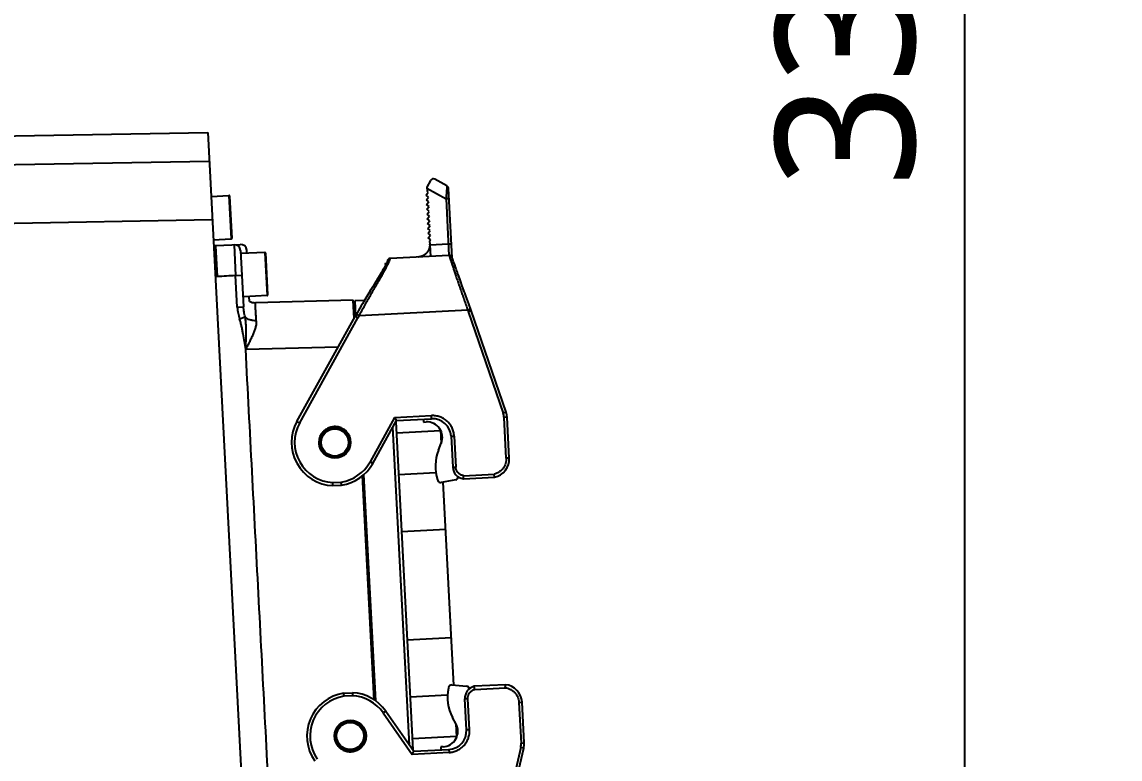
# Model space of a CAD drawing. Header units: millimetres. Extents: x 5828 to 6704, y 123 to 421.
# Drawn here: x 6437.66 to 6449.49, y 236.56 to 244.49 of the extents above; entities that cross this region are included whole.
import ezdxf

# ---------------------------------------------------------------- set-up
doc = ezdxf.new("R2010")
doc.units = ezdxf.units.MM
doc.layers.add('外形图', color=7, linetype='Continuous')
doc.layers.add('尺寸标注', color=7, linetype='Continuous')
doc.styles.add('微软雅黑', font='msyh.ttc', dxfattribs={"height": 1.5})
doc.dimstyles.new('尺寸标注_1_15比例', dxfattribs={"dimtxt": 1.5, "dimasz": 1.25, "dimexe": 0.5, "dimexo": 0.4, "dimgap": 0.5, "dimtad": 1, "dimdec": 1, "dimlfac": 15, "dimdsep": 46, "dimtxsty": '微软雅黑', "dimcen": 0.09, "dimadec": 0, "dimazin": 0, "dimtp": 0.01, "dimtm": 0.01, "dimtfac": 1, "dimtdec": 1, "dimtofl": 0, "dimtmove": 0, "dimatfit": 3, "dimfxl": 1, "dimtolj": 1, "dimarcsym": 0})

# ---------------------------------------------------------------- blocks, each defined once
blk = doc.blocks.new('*D781')
at = {"layer": 'Defpoints', "color": 0}
for p in [(6439.365, 255.395), (6438.25, 233.395), (6447.814, 233.395)]:
    blk.add_point(p, dxfattribs=at)
at = {"layer": '尺寸标注', "color": 0, "lineweight": -2}
for p, q in [((6439.765, 255.395), (6448.314, 255.395)), ((6447.814, 254.145), (6447.814, 234.645)), ((6438.65, 233.395), (6448.314, 233.395))]:
    blk.add_line(p, q, dxfattribs=at)
at = {"layer": '尺寸标注', "color": 0}
for points in [[(6448.022, 254.145), (6447.605, 254.145), (6447.814, 255.395)], [(6447.605, 234.645), (6448.022, 234.645), (6447.814, 233.395)]]:
    blk.add_solid(points, dxfattribs=at)
at = {"layer": '尺寸标注', "color": 0, "insert": (6446.539, 244.395), "char_height": 1.5, "attachment_point": 5, "rotation": 90, "style": '微软雅黑'}
blk.add_mtext('\\A1;330', dxfattribs=at)
blk = doc.blocks.new('*D782')
at = {"layer": 'Defpoints', "color": 0}
for p in [(6420.543, 277.976), (6438.783, 233.395), (6456.604, 233.395)]:
    blk.add_point(p, dxfattribs=at)
at = {"layer": '尺寸标注', "color": 0, "lineweight": -2}
for p, q in [((6420.943, 277.976), (6457.104, 277.976)), ((6456.604, 276.726), (6456.604, 234.645)), ((6439.183, 233.395), (6457.104, 233.395))]:
    blk.add_line(p, q, dxfattribs=at)
at = {"layer": '尺寸标注', "color": 0}
for points in [[(6456.813, 276.726), (6456.396, 276.726), (6456.604, 277.976)], [(6456.396, 234.645), (6456.813, 234.645), (6456.604, 233.395)]]:
    blk.add_solid(points, dxfattribs=at)
at = {"layer": '尺寸标注', "color": 0, "insert": (6455.329, 255.685), "char_height": 1.5, "attachment_point": 5, "rotation": 90, "style": '微软雅黑'}
blk.add_mtext('\\A1;\\A1;668.8', dxfattribs=at)
blk = doc.blocks.new('*D784')
at = {"layer": 'Defpoints', "color": 0}
for p in [(6443.073, 236.729), (6431.85, 232.958), (6443.073, 229.363)]:
    blk.add_point(p, dxfattribs=at)
at = {"layer": '尺寸标注', "color": 0, "lineweight": -2}
for p, q in [((6443.073, 236.329), (6443.073, 228.863)), ((6431.85, 232.558), (6431.85, 228.863)), ((6433.1, 229.363), (6441.823, 229.363))]:
    blk.add_line(p, q, dxfattribs=at)
at = {"layer": '尺寸标注', "color": 0}
for points in [[(6433.1, 229.571), (6433.1, 229.154), (6431.85, 229.363)], [(6441.823, 229.154), (6441.823, 229.571), (6443.073, 229.363)]]:
    blk.add_solid(points, dxfattribs=at)
at = {"layer": '尺寸标注', "color": 0, "insert": (6437.461, 230.642), "char_height": 1.5, "attachment_point": 5, "style": '微软雅黑'}
blk.add_mtext('\\A1;\\A1;168.4', dxfattribs=at)

msp = doc.modelspace()

# ---------------------------------------------------------------- linework, layer by layer
at = {"layer": '外形图', "color": 7, "linetype": 'Continuous'}
for p, q in [((6437.3701, 243.2654), (6439.6638, 243.3054)), ((6439.6638, 243.3054), (6440.1832, 233.3949)), ((6439.6802, 242.9923), (6435.8849, 242.9238)), ((6442.0645, 242.7885), (6442.024, 242.7154)), ((6442.024, 242.7154), (6442.0263, 242.6715)), ((6442.2413, 242.7286), (6442.1098, 242.8015)), ((6439.6999, 242.6156), (6439.893, 242.6257)), ((6439.893, 242.6257), (6439.9174, 242.1597)), ((6439.9, 242.6194), (6439.9237, 242.1667)), ((6442.0162, 242.6308), (6442.0403, 242.6599)), ((6442.043, 242.6087), (6442.0162, 242.6308)), ((6442.0189, 242.5795), (6442.043, 242.6087)), ((6442.0246, 242.7053), (6442.2308, 242.591)), ((6442.0403, 242.6599), (6442.0263, 242.6715)), ((6442.2308, 242.591), (6442.2628, 241.9801)), ((6442.2975, 241.9556), (6442.2584, 242.7012)), ((6442.0457, 242.5574), (6442.0189, 242.5795)), ((6442.0216, 242.5283), (6442.0457, 242.5574)), ((6442.0483, 242.5061), (6442.0216, 242.5283)), ((6442.0243, 242.477), (6442.0483, 242.5061)), ((6442.051, 242.4549), (6442.0243, 242.477)), ((6439.7131, 242.3635), (6435.3598, 242.2851)), ((6442.0269, 242.4257), (6442.051, 242.4549)), ((6442.0537, 242.4036), (6442.0269, 242.4257)), ((6442.0296, 242.3745), (6442.0537, 242.4036)), ((6442.0564, 242.3524), (6442.0296, 242.3745)), ((6442.0323, 242.3232), (6442.0564, 242.3524)), ((6442.0591, 242.3011), (6442.0323, 242.3232)), ((6442.035, 242.2719), (6442.0591, 242.3011)), ((6442.0618, 242.2498), (6442.035, 242.2719)), ((6442.0377, 242.2207), (6442.0618, 242.2498)), ((6439.7244, 242.1495), (6439.9174, 242.1597)), ((6442.0645, 242.1986), (6442.0377, 242.2207)), ((6442.0404, 242.1694), (6442.0645, 242.1986)), ((6442.0671, 242.1473), (6442.0404, 242.1694)), ((6442.0546, 242.1321), (6442.0671, 242.1473)), ((6442.0546, 242.1321), (6442.0561, 242.1028)), ((6439.7478, 242.0846), (6439.7278, 242.0835)), ((6439.7478, 242.0853), (6440.0141, 242.0992)), ((6439.7478, 242.0846), (6439.7652, 241.752)), ((6439.9475, 242.0957), (6439.9649, 241.7628)), ((6440.0175, 242.0326), (6440.0494, 241.4249)), ((6440.2789, 242.013), (6440.0193, 241.9994)), ((6440.0859, 242.0028), (6440.0841, 242.0361)), ((6440.2789, 242.013), (6440.3034, 241.5469)), ((6440.2859, 242.0066), (6440.3097, 241.5539)), ((6442.0179, 242.0026), (6442.016, 242.0008)), ((6442.0197, 242.0046), (6442.0178, 242.0025)), ((6442.0331, 242.0215), (6442.0311, 242.0186)), ((6442.0553, 242.0853), (6442.055, 242.0827)), ((6442.0563, 242.0933), (6442.0557, 242.0833)), ((6442.0565, 242.0957), (6442.2563, 242.1039)), ((6442.0566, 242.0935), (6442.0631, 241.9696)), ((6441.5765, 241.8924), (6441.5913, 241.8958)), ((6441.5765, 241.8924), (6441.5777, 241.8697)), ((6441.5771, 241.8804), (6441.5842, 241.8816)), ((6441.5849, 241.883), (6441.5829, 241.8793)), ((6441.5866, 241.8864), (6441.5849, 241.883)), ((6441.5982, 241.9136), (6441.5979, 241.9126)), ((6441.6302, 241.9469), (6441.6283, 241.9468)), ((6441.6302, 241.9469), (6441.6283, 241.9468)), ((6442.2629, 241.9801), (6441.6303, 241.9469)), ((6441.9302, 241.9626), (6441.93, 241.9626)), ((6441.9307, 241.9627), (6441.9301, 241.9626)), ((6441.9313, 241.9627), (6441.9305, 241.9627)), ((6441.932, 241.9628), (6441.931, 241.9627)), ((6441.9326, 241.9628), (6441.9319, 241.9628)), ((6441.9333, 241.9629), (6441.9325, 241.9628)), ((6441.9342, 241.9629), (6441.9333, 241.9629)), ((6441.9351, 241.963), (6441.9341, 241.9629)), ((6441.9361, 241.9631), (6441.935, 241.963)), ((6441.9372, 241.9633), (6441.936, 241.9631)), ((6441.9383, 241.9634), (6441.9371, 241.9632)), ((6441.9395, 241.9635), (6441.9382, 241.9634)), ((6441.9407, 241.9637), (6441.9393, 241.9635)), ((6441.9419, 241.9639), (6441.9405, 241.9637)), ((6441.9431, 241.964), (6441.9417, 241.9638)), ((6441.9443, 241.9642), (6441.9429, 241.964)), ((6441.9455, 241.9645), (6441.9442, 241.9642)), ((6441.9468, 241.9647), (6441.9454, 241.9644)), ((6441.948, 241.9649), (6441.9467, 241.9647)), ((6441.9493, 241.9652), (6441.948, 241.9649)), ((6441.9506, 241.9655), (6441.9493, 241.9652)), ((6441.9519, 241.9657), (6441.9506, 241.9654)), ((6441.9533, 241.9661), (6441.9519, 241.9657)), ((6441.9546, 241.9664), (6441.9532, 241.966)), ((6441.956, 241.9667), (6441.9546, 241.9664)), ((6441.9574, 241.9671), (6441.9559, 241.9667)), ((6441.9588, 241.9675), (6441.9573, 241.9671)), ((6441.9602, 241.9679), (6441.9586, 241.9674)), ((6441.9616, 241.9683), (6441.96, 241.9678)), ((6441.9631, 241.9688), (6441.9614, 241.9682)), ((6441.9645, 241.9693), (6441.9628, 241.9687)), ((6441.966, 241.9698), (6441.9642, 241.9691)), ((6441.9675, 241.9703), (6441.9656, 241.9696)), ((6441.9757, 241.9735), (6441.9738, 241.9727)), ((6441.9771, 241.9741), (6441.9754, 241.9734)), ((6441.9787, 241.9748), (6441.977, 241.9741)), ((6441.9803, 241.9756), (6441.9786, 241.9748)), ((6441.982, 241.9765), (6441.9801, 241.9755)), ((6441.9906, 241.9811), (6441.9889, 241.9801)), ((6441.9924, 241.9822), (6441.9906, 241.9811)), ((6441.9942, 241.9833), (6441.9922, 241.9821)), ((6442.0032, 241.9896), (6442.0013, 241.9882)), ((6442.005, 241.991), (6442.0032, 241.9896)), ((6442.0068, 241.9925), (6442.0048, 241.9909)), ((6442.263, 241.9801), (6442.2631, 241.9801)), ((6442.298, 241.9543), (6442.2977, 241.955)), ((6442.2985, 241.9527), (6442.298, 241.9543)), ((6442.2994, 241.9501), (6442.2985, 241.9527)), ((6442.3081, 241.925), (6442.3035, 241.938)), ((6442.3132, 241.9104), (6442.3081, 241.925)), ((6442.3246, 241.8784), (6442.3132, 241.9104)), ((6439.9649, 241.7628), (6440.0315, 241.7663)), ((6439.9828, 241.4214), (6439.9649, 241.7626)), ((6441.5234, 241.7774), (6441.484, 241.7123)), ((6441.5344, 241.7957), (6441.5234, 241.7774)), ((6441.5444, 241.8123), (6441.5344, 241.7957)), ((6441.5533, 241.8274), (6441.5444, 241.8123)), ((6441.5593, 241.8375), (6441.5512, 241.8238)), ((6441.5646, 241.8466), (6441.5593, 241.8375)), ((6441.5693, 241.8549), (6441.5646, 241.8466)), ((6441.5736, 241.8624), (6441.5693, 241.8549)), ((6441.5762, 241.867), (6441.5736, 241.8624)), ((6441.5786, 241.8714), (6441.5762, 241.867)), ((6441.5808, 241.8755), (6441.5786, 241.8714)), ((6441.5829, 241.8793), (6441.5808, 241.8755)), ((6442.3281, 241.8685), (6442.3246, 241.8784)), ((6442.3299, 241.8633), (6442.3281, 241.8685)), ((6442.336, 241.8462), (6442.3299, 241.8633)), ((6439.7652, 241.7519), (6439.7453, 241.7508)), ((6441.4603, 241.673), (6441.4424, 241.6436)), ((6441.4803, 241.7061), (6441.456, 241.6659)), ((6441.484, 241.7123), (6441.4803, 241.7061)), ((6441.5113, 241.7574), (6441.5082, 241.7522)), ((6442.39, 241.6947), (6442.3785, 241.7268)), ((6442.4027, 241.6592), (6442.39, 241.6947)), ((6442.4271, 241.5918), (6442.4027, 241.6592)), ((6440.3034, 241.5469), (6440.054, 241.5339)), ((6440.113, 241.4856), (6440.1103, 241.5368)), ((6441.3773, 241.5364), (6441.3455, 241.4831)), ((6441.3893, 241.5564), (6441.3712, 241.5262)), ((6441.4174, 241.6026), (6441.3893, 241.5564)), ((6442.4325, 241.577), (6442.4271, 241.5918)), ((6442.4437, 241.5459), (6442.4325, 241.577)), ((6442.4751, 241.4589), (6442.4437, 241.5459)), ((6439.9828, 241.4214), (6440.0494, 241.4249)), ((6441.2305, 241.4987), (6440.177, 241.4711)), ((6441.2408, 241.3024), (6441.2305, 241.4987)), ((6441.235, 241.4122), (6441.2517, 241.413)), ((6441.3526, 241.4951), (6441.2477, 241.4896)), ((6441.2477, 241.4896), (6441.256, 241.3297)), ((6441.3032, 241.4112), (6441.2881, 241.3852)), ((6441.3178, 241.4362), (6441.3032, 241.4112)), ((6441.3319, 241.4601), (6441.3178, 241.4362)), ((6441.3455, 241.4831), (6441.3319, 241.4601)), ((6442.5005, 241.3883), (6442.4751, 241.4589)), ((6440.0079, 241.2974), (6440.0674, 241.3177)), ((6440.6256, 240.1926), (6441.2521, 241.3229)), ((6440.6548, 240.1764), (6441.2813, 241.3067)), ((6441.2723, 241.358), (6441.2521, 241.3229)), ((6441.2813, 241.3067), (6441.2521, 241.3229)), ((6441.2938, 241.3285), (6441.2649, 241.3451)), ((6441.2881, 241.3852), (6441.2723, 241.358)), ((6441.2813, 241.3067), (6441.2938, 241.3285)), ((6442.4645, 241.3898), (6441.2938, 241.3285)), ((6442.4959, 241.4011), (6442.4645, 241.3898)), ((6442.4645, 241.3898), (6442.4691, 241.3771)), ((6442.4691, 241.3771), (6442.5005, 241.3883)), ((6442.4691, 241.3771), (6442.8467, 240.2806)), ((6442.4952, 241.4032), (6442.4959, 241.4011)), ((6442.8782, 240.2914), (6442.5005, 241.3883)), ((6440.0733, 240.9686), (6441.0701, 240.9945)), ((6441.6774, 240.2337), (6441.4127, 239.7562)), ((6441.6774, 240.2337), (6442.0734, 240.2545)), ((6441.6976, 240.2014), (6441.6774, 240.2337)), ((6442.0752, 240.2212), (6442.0734, 240.2545)), ((6442.8782, 240.2914), (6442.8467, 240.2806)), ((6442.8888, 240.2368), (6442.8555, 240.235)), ((6442.8785, 239.796), (6442.8555, 240.235)), ((6442.9118, 239.7977), (6442.8888, 240.2368)), ((6440.6256, 240.1926), (6440.6547, 240.1764)), ((6441.4419, 239.7401), (6441.6976, 240.2014)), ((6441.8384, 236.7052), (6441.6588, 240.1314)), ((6441.6898, 240.1872), (6441.875, 236.6529)), ((6441.6976, 240.2014), (6442.0752, 240.2212)), ((6441.9884, 240.2166), (6441.9901, 240.1847)), ((6441.9901, 240.1847), (6442.0167, 240.1862)), ((6441.696, 240.0678), (6442.172, 240.0927)), ((6442.1716, 240.1001), (6442.1792, 239.9549)), ((6442.2854, 240.0319), (6442.3187, 240.0337)), ((6442.2854, 240.0319), (6442.3028, 239.699)), ((6442.3187, 240.0337), (6442.3361, 239.7008)), ((6442.1503, 239.8829), (6442.1803, 239.9575)), ((6441.4419, 239.7401), (6441.4127, 239.7562)), ((6442.9118, 239.7977), (6442.8785, 239.796)), ((6442.1219, 239.6395), (6441.7196, 239.6184)), ((6442.3028, 239.699), (6442.3361, 239.7008)), ((6441.0107, 239.5336), (6441.1019, 239.5384)), ((6441.0108, 239.5002), (6441.0107, 239.5336)), ((6441.1031, 239.5266), (6441.1019, 239.5384)), ((6441.1053, 239.5052), (6441.1019, 239.5384)), ((6441.1038, 239.5195), (6441.1035, 239.523)), ((6441.4561, 237.1936), (6441.3297, 239.6057)), ((6441.4734, 237.1815), (6441.3457, 239.6195)), ((6442.1395, 239.5638), (6442.1419, 239.5567)), ((6442.335, 239.5635), (6442.1797, 239.5343)), ((6442.3157, 237.3517), (6442.2011, 239.5383)), ((6442.4176, 239.574), (6442.7533, 239.5915)), ((6442.4193, 239.6074), (6442.7489, 239.6247)), ((6441.0108, 239.5002), (6441.1053, 239.5052)), ((6441.1053, 239.5052), (6441.1053, 239.5054)), ((6442.2279, 239.0275), (6441.7518, 239.0026)), ((6442.2889, 237.8625), (6441.8129, 237.8375)), ((6441.1279, 237.2651), (6441.2225, 237.2701)), ((6441.2225, 237.2701), (6441.2225, 237.2367)), ((6442.2587, 237.3272), (6442.2571, 237.3199)), ((6442.294, 237.3535), (6442.4515, 237.3406)), ((6442.8705, 237.3565), (6442.5348, 237.3389)), ((6442.5399, 237.3058), (6442.8695, 237.323)), ((6441.1279, 237.2651), (6441.1314, 237.2319)), ((6441.2225, 237.2367), (6441.1314, 237.2319)), ((6442.2475, 237.2428), (6441.8452, 237.2217)), ((6442.4669, 237.2042), (6442.4336, 237.2025)), ((6442.4511, 236.8696), (6442.4336, 237.2025)), ((6442.4844, 236.8713), (6442.4669, 237.2042)), ((6443.0163, 237.1662), (6443.0496, 237.168)), ((6443.0163, 237.1662), (6443.0394, 236.7272)), ((6443.0726, 236.729), (6443.0496, 237.168)), ((6441.5817, 237.0717), (6441.5544, 237.0525)), ((6441.5544, 237.0525), (6441.8676, 236.6054)), ((6441.5817, 237.0717), (6441.8843, 236.6396)), ((6442.3388, 236.9326), (6442.3011, 237.0037)), ((6442.3375, 236.9351), (6442.3451, 236.7898)), ((6442.3447, 236.7973), (6441.8687, 236.7723)), ((6442.4844, 236.8713), (6442.4511, 236.8696)), ((6442.2001, 236.6881), (6442.1734, 236.6867)), ((6442.1734, 236.6867), (6442.175, 236.6549)), ((6443.0353, 236.681), (6442.7744, 235.551)), ((6443.0678, 236.6735), (6443.0353, 236.681)), ((6443.0394, 236.7272), (6443.0726, 236.729)), ((6441.8676, 236.6054), (6441.8843, 236.6396)), ((6442.2636, 236.6261), (6441.8676, 236.6054)), ((6441.8843, 236.6396), (6442.2618, 236.6594)), ((6442.2618, 236.6594), (6442.2636, 236.6261)), ((6442.8068, 235.5431), (6443.0678, 236.6735))]:
    msp.add_line(p, q, dxfattribs=at)
for points in [[(6442.0145, 241.9993), (6442.0129, 241.9978), (6442.0113, 241.9963), (6442.0097, 241.9949), (6442.008, 241.9935), (6442.0064, 241.9922)], [(6442.0162, 242.0009), (6442.0142, 241.999), (6442.0123, 241.9972), (6442.0105, 241.9956), (6442.0086, 241.994), (6442.0068, 241.9925)], [(6442.0294, 242.0162), (6442.0277, 242.014), (6442.0261, 242.0119), (6442.0244, 242.0099), (6442.0227, 242.0079), (6442.0211, 242.0061), (6442.0194, 242.0043)], [(6442.0311, 242.0186), (6442.0292, 242.0159), (6442.0273, 242.0134), (6442.0254, 242.011), (6442.0235, 242.0088), (6442.0216, 242.0066), (6442.0197, 242.0046)], [(6442.0551, 242.0836), (6442.0548, 242.081), (6442.0544, 242.0784), (6442.054, 242.0758), (6442.0536, 242.0731), (6442.053, 242.0704), (6442.0525, 242.0677), (6442.0518, 242.0649), (6442.0511, 242.0621), (6442.0503, 242.0592), (6442.0495, 242.0563), (6442.0485, 242.0533), (6442.0474, 242.0502), (6442.0463, 242.0471), (6442.0451, 242.044), (6442.0437, 242.0409), (6442.0423, 242.0378), (6442.0408, 242.0348), (6442.0393, 242.0319), (6442.0377, 242.029), (6442.0361, 242.0262), (6442.0344, 242.0236), (6442.0328, 242.021)], [(6442.055, 242.0827), (6442.0547, 242.0801), (6442.0543, 242.0774), (6442.0538, 242.0747), (6442.0533, 242.072), (6442.0528, 242.0693), (6442.0522, 242.0665), (6442.0515, 242.0636), (6442.0508, 242.0608), (6442.0499, 242.0578), (6442.049, 242.0549), (6442.048, 242.0519), (6442.047, 242.0489), (6442.0458, 242.0458), (6442.0445, 242.0427), (6442.0432, 242.0397), (6442.0417, 242.0366), (6442.0402, 242.0335), (6442.0385, 242.0304), (6442.0368, 242.0274), (6442.035, 242.0244), (6442.0331, 242.0215)], [(6442.0559, 242.0925), (6442.0558, 242.0901), (6442.0556, 242.0877), (6442.0553, 242.0853)], [(6442.0562, 242.097), (6442.0561, 242.0948), (6442.0559, 242.0925)], [(6441.598, 241.9129), (6441.5979, 241.9126), (6441.5978, 241.9122), (6441.5976, 241.9117), (6441.5975, 241.9112), (6441.5973, 241.9107), (6441.5972, 241.9102), (6441.597, 241.9096), (6441.5968, 241.909), (6441.5965, 241.9083), (6441.5963, 241.9076), (6441.596, 241.9068), (6441.5957, 241.906), (6441.5953, 241.9051), (6441.595, 241.9042), (6441.5946, 241.9032), (6441.5942, 241.9022), (6441.5937, 241.9012), (6441.5933, 241.9001), (6441.5927, 241.899), (6441.5922, 241.8978), (6441.5916, 241.8965), (6441.591, 241.8952), (6441.5904, 241.8939), (6441.5897, 241.8925), (6441.589, 241.8911), (6441.5882, 241.8895), (6441.5875, 241.888), (6441.5866, 241.8864)], [(6441.5979, 241.9126), (6441.5978, 241.9122), (6441.5976, 241.9117), (6441.5975, 241.9112), (6441.5973, 241.9107), (6441.5972, 241.9102), (6441.597, 241.9096), (6441.5968, 241.909), (6441.5965, 241.9083), (6441.5963, 241.9076), (6441.596, 241.9068), (6441.5957, 241.906), (6441.5953, 241.9051), (6441.595, 241.9042), (6441.5946, 241.9032), (6441.5942, 241.9022), (6441.5937, 241.9012), (6441.5933, 241.9001), (6441.5927, 241.899), (6441.5922, 241.8978), (6441.5916, 241.8965), (6441.5913, 241.8958)], [(6441.5984, 241.9149), (6441.5984, 241.9147), (6441.5983, 241.9145), (6441.5983, 241.9142), (6441.5982, 241.9139), (6441.5982, 241.9136), (6441.5981, 241.9133)], [(6441.5986, 241.9159), (6441.5986, 241.9158), (6441.5986, 241.9156), (6441.5985, 241.9155), (6441.5985, 241.9154), (6441.5985, 241.9152), (6441.5985, 241.9151), (6441.5984, 241.9149), (6441.5984, 241.9147), (6441.5983, 241.9145), (6441.5983, 241.9142), (6441.5982, 241.9139), (6441.5982, 241.9136)], [(6441.5988, 241.9176), (6441.5988, 241.9173), (6441.5987, 241.917), (6441.5986, 241.9162)], [(6441.5986, 241.9162), (6441.5986, 241.916), (6441.5986, 241.9159)], [(6441.6157, 241.9427), (6441.6131, 241.9411), (6441.6108, 241.9394), (6441.6087, 241.9375), (6441.6069, 241.9356), (6441.6054, 241.9337), (6441.604, 241.9318), (6441.6028, 241.9299), (6441.6019, 241.928), (6441.6011, 241.9262), (6441.6005, 241.9246), (6441.6, 241.9232), (6441.5997, 241.922), (6441.5994, 241.921), (6441.5992, 241.9201), (6441.5991, 241.9193), (6441.599, 241.9186), (6441.5989, 241.9181), (6441.5988, 241.9176)], [(6441.604, 241.9318), (6441.6028, 241.9299), (6441.6019, 241.928), (6441.6011, 241.9262), (6441.6005, 241.9246), (6441.6, 241.9232), (6441.5997, 241.922), (6441.5994, 241.921), (6441.5992, 241.9201), (6441.5991, 241.9193), (6441.599, 241.9186)], [(6441.6108, 241.9394), (6441.6087, 241.9375), (6441.6069, 241.9356), (6441.6054, 241.9337)], [(6441.6283, 241.9468), (6441.625, 241.9462), (6441.6217, 241.9454), (6441.6186, 241.9442), (6441.6157, 241.9427)], [(6441.6283, 241.9468), (6441.625, 241.9462), (6441.6217, 241.9454)], [(6441.9728, 241.9723), (6441.9713, 241.9717), (6441.9699, 241.9711), (6441.9684, 241.9706), (6441.967, 241.9701)], [(6441.9742, 241.9729), (6441.9722, 241.9721), (6441.9706, 241.9714), (6441.9691, 241.9708), (6441.9675, 241.9703)], [(6441.9876, 241.9794), (6441.9861, 241.9785), (6441.9845, 241.9777), (6441.983, 241.977), (6441.9816, 241.9762)], [(6441.9891, 241.9802), (6441.9871, 241.9791), (6441.9854, 241.9782), (6441.9837, 241.9773), (6441.982, 241.9765)], [(6442, 241.9873), (6441.9984, 241.9861), (6441.9968, 241.9851), (6441.9953, 241.984), (6441.9937, 241.983)], [(6442.0016, 241.9884), (6441.9995, 241.9869), (6441.9977, 241.9857), (6441.9959, 241.9845), (6441.9942, 241.9833)], [(6442.2684, 241.9799), (6442.265, 241.9801), (6442.2631, 241.9801)], [(6442.2977, 241.955), (6442.2974, 241.9557), (6442.2972, 241.9564), (6442.2969, 241.9571), (6442.2966, 241.9579), (6442.2963, 241.9586), (6442.2959, 241.9595), (6442.2955, 241.9603), (6442.295, 241.9613), (6442.2945, 241.9624), (6442.2937, 241.9636), (6442.2929, 241.965), (6442.2918, 241.9665), (6442.2906, 241.968), (6442.2892, 241.9696), (6442.2876, 241.9712), (6442.2858, 241.9728), (6442.2836, 241.9744), (6442.2811, 241.9759), (6442.2783, 241.9773), (6442.2752, 241.9785), (6442.2719, 241.9794), (6442.2684, 241.9799)], [(6442.3035, 241.938), (6442.3001, 241.948), (6442.2994, 241.9501)], [(6442.3531, 241.7982), (6442.3478, 241.8131), (6442.3452, 241.8202), (6442.3428, 241.8271), (6442.3405, 241.8337), (6442.336, 241.8462)], [(6442.3785, 241.7268), (6442.3618, 241.7737), (6442.3588, 241.7821), (6442.3559, 241.7903), (6442.3531, 241.7982)], [(6441.4424, 241.6436), (6441.4278, 241.6196), (6441.412, 241.5937)]]:
    msp.add_lwpolyline(points, dxfattribs=at)
for centre, radius in [((6441.0337, 239.9663), 0.17), ((6441.0337, 239.9663), 0.16), ((6441.0337, 239.9663), 0.1467), ((6441.1995, 236.804), 0.17), ((6441.1995, 236.804), 0.16), ((6441.1995, 236.804), 0.1467)]:
    msp.add_circle(centre, radius, dxfattribs=at)
for centre, radius, start, end in [((6442.0937, 242.7723), 0.0333, 61.00104, 150.99844), ((6442.2251, 242.6994), 0.0333, 3, 61), ((6439.8934, 242.619), 0.00667, 3, 93), ((6439.9171, 242.1663), 0.00667, 273, 3), ((6439.951, 242.0291), 0.0667, 3, 93), ((6440.0175, 242.0326), 0.0667, 3, 93), ((6440.2793, 242.0063), 0.00667, 3, 93), ((6441.923, 242.0958), 0.1333, 358.95137, 3.00052), ((6441.632, 241.9136), 0.0333, 92.99192, 148.08959), ((6440.0779, 241.557), 0.0352, 197.70152, 199.02016), ((6440.303, 241.5536), 0.00667, 273, 3), ((6440.1735, 241.6044), 0.1333, 243.34632, 271.5), ((6442.6891, 240.2263), 0.1667, 3, 19), ((6442.6891, 240.2263), 0.2, 3, 19), ((6441.0337, 239.9663), 0.4667, 151, 267.17782), ((6441.0338, 239.9663), 0.4333, 151.00111, 266.95578), ((6441.0337, 239.9663), 0.1698, 93.00237, 182.99999), ((6442.0257, 240.0197), 0.1667, 338.07622, 93.07622), ((6442.0856, 240.0214), 0.2, 3, 93), ((6442.5832, 239.7086), 0.4667, 158.07622, 198.07622), ((6441.0337, 239.9664), 0.4334, 279.0436, 330.99723), ((6442.7121, 239.7872), 0.2, 281.8987, 3), ((6441.0337, 239.9663), 0.4667, 278.82223, 331), ((6442.436, 239.706), 0.1333, 183, 262.09593), ((6442.1736, 239.567), 0.0333, 198.07622, 280.67622), ((6442.3288, 239.5963), 0.0333, 280.67622, 357.74987), ((6441.1995, 236.804), 0.4667, 35, 87.17777), ((6442.7135, 237.2222), 0.4667, 167.92378, 207.92378), ((6442.2913, 237.3203), 0.0333, 85.32378, 167.92378), ((6442.5668, 237.2094), 0.1333, 103.90407, 183), ((6442.4488, 237.3074), 0.0333, 8.25008, 85.32378), ((6442.8499, 237.1575), 0.2, 3, 84.10135), ((6441.1995, 236.804), 0.4667, 98.82239, 215), ((6441.1995, 236.804), 0.4333, 99.04331, 214.99849), ((6441.1995, 236.804), 0.4334, 35.00131, 86.95518), ((6442.1916, 236.8546), 0.1667, 272.92378, 27.92378), ((6441.1995, 236.804), 0.1698, 183, 303.16275), ((6442.2514, 236.8591), 0.2, 273, 3), ((6442.8729, 236.7185), 0.1667, 347, 3), ((6442.8729, 236.7185), 0.2, 347, 3)]:
    msp.add_arc(centre, radius, start, end, dxfattribs=at)
for points, knots in [([(6442.2413, 242.7286), (6442.2413, 242.7286), (6442.2412, 242.7285), (6442.2412, 242.7284), (6442.2412, 242.7282), (6442.2411, 242.7277), (6442.241, 242.7269), (6442.2409, 242.7257), (6442.2407, 242.7241), (6442.2405, 242.7222), (6442.2403, 242.72), (6442.2401, 242.7174), (6442.2398, 242.7145), (6442.2395, 242.7101), (6442.239, 242.7038), (6442.2383, 242.6956), (6442.2376, 242.6864), (6442.2369, 242.6763), (6442.2361, 242.6655), (6442.2353, 242.6541), (6442.2341, 242.6379), (6442.2326, 242.6168), (6442.2314, 242.5997), (6442.2308, 242.591)], [0, 0, 0, 0, 0.0003103, 0.0012306, 0.0028008, 0.0050239, 0.0114189, 0.0203861, 0.0318828, 0.0458587, 0.0622559, 0.0810052, 0.1020272, 0.1252338, 0.177834, 0.238062, 0.3051595, 0.3783593, 0.4568965, 0.5400239, 0.6270183, 0.8098368, 1, 1, 1, 1]), ([(6442.2308, 242.591), (6442.233, 242.5911), (6442.2372, 242.5913), (6442.2434, 242.5915), (6442.2491, 242.5916), (6442.2541, 242.5915), (6442.2582, 242.5914), (6442.261, 242.5912), (6442.2627, 242.591), (6442.2635, 242.5908), (6442.264, 242.5907), (6442.2642, 242.5905), (6442.2642, 242.5904)], [0, 0, 0, 0, 0.1935034, 0.3796035, 0.551197, 0.7017413, 0.8255332, 0.9179652, 0.9513731, 0.9759232, 0.9917057, 1, 1, 1, 1]), ([(6442.2563, 242.1039), (6442.2585, 242.1041), (6442.2628, 242.1042), (6442.2689, 242.1044), (6442.2746, 242.1045), (6442.2796, 242.1045), (6442.2837, 242.1044), (6442.2865, 242.1042), (6442.2882, 242.104), (6442.289, 242.1038), (6442.2895, 242.1037), (6442.2897, 242.1035), (6442.2898, 242.1034)], [0, 0, 0, 0, 0.1935035, 0.3796035, 0.5511969, 0.7017413, 0.8255332, 0.9179652, 0.9513731, 0.9759231, 0.9917057, 1, 1, 1, 1]), ([(6441.2938, 241.3285), (6441.304, 241.3473), (6441.3244, 241.3848), (6441.3552, 241.4407), (6441.3859, 241.4957), (6441.4163, 241.5495), (6441.4462, 241.6017), (6441.4751, 241.6522), (6441.5027, 241.7004), (6441.5287, 241.746), (6441.5492, 241.782), (6441.5645, 241.8092), (6441.5751, 241.828), (6441.585, 241.8458), (6441.5941, 241.8623), (6441.6023, 241.8776), (6441.6096, 241.8916), (6441.6158, 241.9041), (6441.6207, 241.9152), (6441.624, 241.9234), (6441.6261, 241.9292), (6441.6273, 241.9329), (6441.6282, 241.9361), (6441.629, 241.939), (6441.6296, 241.9413), (6441.6299, 241.9433), (6441.6299, 241.9447), (6441.6298, 241.9455), (6441.6298, 241.946), (6441.6298, 241.9464), (6441.6299, 241.9467), (6441.6301, 241.9469), (6441.6302, 241.9469)], [0, 0, 0, 0, 0.0911387, 0.1817266, 0.2712179, 0.3590556, 0.4446551, 0.5273673, 0.6064579, 0.6811363, 0.7505431, 0.782957, 0.8136653, 0.8425275, 0.869393, 0.8940964, 0.9164622, 0.9363129, 0.9534898, 0.9679174, 0.9740994, 0.9795891, 0.9843956, 0.9885473, 0.99204, 0.994832, 0.996969, 0.9978092, 0.9984971, 0.9990421, 0.9994597, 1, 1, 1, 1]), ([(6442.263, 241.9801), (6442.2631, 241.9801), (6442.2632, 241.98), (6442.2634, 241.9798), (6442.2636, 241.9792), (6442.264, 241.9783), (6442.2645, 241.977), (6442.2651, 241.9754), (6442.2657, 241.9733), (6442.2665, 241.971), (6442.2678, 241.967), (6442.2697, 241.9613), (6442.2723, 241.9533), (6442.2754, 241.9439), (6442.279, 241.9331), (6442.2831, 241.921), (6442.2876, 241.9076), (6442.2926, 241.893), (6442.3, 241.8712), (6442.3102, 241.841), (6442.3235, 241.8018), (6442.338, 241.7587), (6442.3538, 241.7123), (6442.3707, 241.663), (6442.3885, 241.6112), (6442.4069, 241.5576), (6442.4259, 241.5025), (6442.4452, 241.4464), (6442.4581, 241.4087), (6442.4645, 241.3898)], [0, 0, 0, 0, 0.0001668, 0.000454, 0.0014583, 0.0030605, 0.0052686, 0.0080863, 0.0115148, 0.0155535, 0.0202014, 0.0313157, 0.0448308, 0.0607084, 0.0789039, 0.0993631, 0.1220194, 0.1467998, 0.1736274, 0.2331023, 0.2997749, 0.3729288, 0.4518073, 0.53562, 0.6235514, 0.7147788, 0.8084781, 0.9038261, 1, 1, 1, 1]), ([(6440.0425, 241.5568), (6440.0425, 241.5558), (6440.0428, 241.5523), (6440.0436, 241.5487), (6440.0443, 241.5463)], [0, 0, 0, 0, 0.2745381, 1, 1, 1, 1]), ([(6440.0446, 241.5455), (6440.0452, 241.5437), (6440.0466, 241.5406), (6440.0491, 241.5369), (6440.0513, 241.5348), (6440.053, 241.534), (6440.0537, 241.5338), (6440.054, 241.5339)], [0, 0, 0, 0, 0.3637911, 0.6517824, 0.8629723, 0.9400901, 1, 1, 1, 1]), ([(6439.9828, 241.4214), (6439.9834, 241.4108), (6439.9854, 241.3898), (6439.9907, 241.3585), (6439.9982, 241.3276), (6440.0045, 241.3075), (6440.0079, 241.2974)], [0, 0, 0, 0, 0.2499889, 0.4999811, 0.7499873, 1, 1, 1, 1]), ([(6440.0674, 241.3177), (6440.0628, 241.3353), (6440.0548, 241.3707), (6440.0503, 241.4068), (6440.0494, 241.4249)], [0, 0, 0, 0, 0.5001147, 1, 1, 1, 1]), ([(6440.1873, 241.2768), (6440.1865, 241.2912), (6440.185, 241.3184), (6440.1831, 241.3513), (6440.1818, 241.3753), (6440.1809, 241.3914), (6440.1801, 241.4061), (6440.1794, 241.4194), (6440.1788, 241.4312), (6440.1782, 241.4416), (6440.1779, 241.4492), (6440.1776, 241.4545), (6440.1774, 241.458), (6440.1773, 241.461), (6440.1772, 241.4636), (6440.1771, 241.4659), (6440.177, 241.4677), (6440.177, 241.469), (6440.177, 241.4698), (6440.177, 241.4703), (6440.177, 241.4706), (6440.177, 241.4709), (6440.177, 241.471), (6440.177, 241.4711), (6440.177, 241.4711)], [0, 0, 0, 0, 0.2215779, 0.4197922, 0.5093863, 0.5922376, 0.6680454, 0.7365092, 0.7973598, 0.8504551, 0.8956841, 0.9153143, 0.9329364, 0.9485367, 0.9621014, 0.9736166, 0.9830688, 0.9904442, 0.9933491, 0.9957298, 0.997585, 0.9989134, 0.9997152, 1, 1, 1, 1]), ([(6440.0733, 240.9686), (6440.0687, 240.9962), (6440.0596, 241.0514), (6440.048, 241.1203), (6440.0378, 241.1753), (6440.0293, 241.2164), (6440.0198, 241.2572), (6440.0122, 241.2841), (6440.0079, 241.2974)], [0, 0, 0, 0, 0.2500046, 0.5000081, 0.6250102, 0.7500114, 0.8750106, 1, 1, 1, 1]), ([(6440.0733, 240.9684), (6440.074, 240.9831), (6440.0752, 241.0126), (6440.0768, 241.0568), (6440.078, 241.1009), (6440.0787, 241.145), (6440.0785, 241.1889), (6440.0772, 241.2325), (6440.0746, 241.2685), (6440.0712, 241.2969), (6440.0689, 241.3108), (6440.0674, 241.3177)], [0, 0, 0, 0, 0.1264571, 0.2528186, 0.3790004, 0.5048929, 0.6303193, 0.7550673, 0.8786733, 0.9397334, 1, 1, 1, 1]), ([(6440.1873, 241.2768), (6440.1759, 241.2764), (6440.1527, 241.2773), (6440.1105, 241.2863), (6440.0805, 241.3023), (6440.0674, 241.3177)], [0, 0, 0, 0, 0.2639175, 0.5331829, 1, 1, 1, 1]), ([(6440.1873, 241.2768), (6440.1881, 241.2648), (6440.1866, 241.2397), (6440.1782, 241.2022), (6440.1655, 241.1639), (6440.1498, 241.1253), (6440.1322, 241.0863), (6440.1134, 241.0471), (6440.0937, 241.0078), (6440.0802, 240.9817), (6440.0733, 240.9686)], [0, 0, 0, 0, 0.1091364, 0.2252368, 0.3470722, 0.473213, 0.6024424, 0.7338198, 0.8665666, 1, 1, 1, 1]), ([(6442.3187, 240.0337), (6442.3179, 240.0489), (6442.3132, 240.0793), (6442.2976, 240.1225), (6442.2738, 240.162), (6442.2428, 240.196), (6442.2057, 240.2233), (6442.164, 240.2428), (6442.1193, 240.2539), (6442.0887, 240.2553), (6442.0734, 240.2545)], [0, 0, 0, 0, 0.1249964, 0.2499986, 0.3749991, 0.5000002, 0.6250012, 0.7500017, 0.8750038, 1, 1, 1, 1]), ([(6441.113, 240.1167), (6441.0995, 240.1236), (6441.0778, 240.1315), (6441.0477, 240.136), (6441.0324, 240.1363), (6441.0249, 240.1359)], [0, 0, 0, 0, 0.4994836, 0.7497414, 1, 1, 1, 1]), ([(6440.95, 239.8184), (6440.9377, 239.8255), (6440.9205, 239.8384), (6440.9013, 239.8594), (6440.8849, 239.8825), (6440.87, 239.9151), (6440.865, 239.9433), (6440.8642, 239.9574)], [0, 0, 0, 0, 0.2499099, 0.3750888, 0.5002681, 0.7501338, 1, 1, 1, 1]), ([(6442.8785, 239.796), (6442.8791, 239.7863), (6442.8784, 239.7667), (6442.8722, 239.7381), (6442.8612, 239.711), (6442.8457, 239.6861), (6442.826, 239.6644), (6442.8029, 239.6465), (6442.777, 239.6328), (6442.7583, 239.6268), (6442.7489, 239.6247)], [0, 0, 0, 0, 0.124996, 0.2499975, 0.3749996, 0.5, 0.6250005, 0.7500025, 0.875004, 1, 1, 1, 1]), ([(6442.4193, 239.6074), (6442.4082, 239.6092), (6442.3866, 239.6169), (6442.3599, 239.6382), (6442.3417, 239.6672), (6442.3366, 239.6896), (6442.3361, 239.7008)], [0, 0, 0, 0, 0.2499826, 0.5000001, 0.7500176, 1, 1, 1, 1]), ([(6442.4176, 239.574), (6442.4176, 239.5739), (6442.4176, 239.5744), (6442.4177, 239.5746), (6442.4177, 239.5755), (6442.4177, 239.5766), (6442.4178, 239.578), (6442.4179, 239.5804), (6442.4181, 239.5841), (6442.4183, 239.5891), (6442.4186, 239.5948), (6442.4189, 239.601), (6442.4192, 239.6052), (6442.4193, 239.6074)], [0, 0, 0, 0, 0.0048383, 0.0193035, 0.0432505, 0.0764407, 0.1185437, 0.1691424, 0.2937477, 0.4453728, 0.6181323, 0.8053829, 1, 1, 1, 1]), ([(6442.7533, 239.5915), (6442.7533, 239.5913), (6442.7531, 239.5932), (6442.753, 239.5941), (6442.7525, 239.5977), (6442.752, 239.6015), (6442.7513, 239.6066), (6442.7503, 239.6143), (6442.7495, 239.6205), (6442.7489, 239.6247)], [0, 0, 0, 0, 0.0192742, 0.0763326, 0.1689335, 0.2934524, 0.4450429, 0.6178439, 1, 1, 1, 1]), ([(6442.4669, 237.2042), (6442.4663, 237.2154), (6442.469, 237.2382), (6442.484, 237.2689), (6442.5084, 237.293), (6442.5291, 237.3028), (6442.5399, 237.3058)], [0, 0, 0, 0, 0.2499828, 0.5000002, 0.7500177, 1, 1, 1, 1]), ([(6442.5399, 237.3058), (6442.5392, 237.31), (6442.5382, 237.3161), (6442.537, 237.3239), (6442.5363, 237.3288), (6442.5356, 237.3329), (6442.5352, 237.3357), (6442.535, 237.3373), (6442.5349, 237.3382), (6442.5348, 237.3387), (6442.5348, 237.3389)], [0, 0, 0, 0, 0.381867, 0.5546264, 0.7062516, 0.8308571, 0.923559, 0.9567492, 0.9806963, 1, 1, 1, 1]), ([(6442.8695, 237.323), (6442.8696, 237.3273), (6442.8698, 237.3335), (6442.8701, 237.3413), (6442.8702, 237.3464), (6442.8703, 237.3505), (6442.8704, 237.3533), (6442.8704, 237.3549), (6442.8704, 237.3557), (6442.8704, 237.3562), (6442.8705, 237.3564), (6442.8705, 237.3565)], [0, 0, 0, 0, 0.3821558, 0.5549567, 0.7065471, 0.8310661, 0.9236671, 0.9568131, 0.9807256, 0.9951689, 1, 1, 1, 1]), ([(6442.8695, 237.323), (6442.8791, 237.3219), (6442.8983, 237.3179), (6442.9255, 237.307), (6442.9504, 237.2916), (6442.9722, 237.272), (6442.9902, 237.249), (6443.004, 237.2231), (6443.0131, 237.1953), (6443.0159, 237.1759), (6443.0163, 237.1662)], [0, 0, 0, 0, 0.124996, 0.2499976, 0.3749996, 0.5000001, 0.6250005, 0.7500026, 0.8750041, 1, 1, 1, 1]), ([(6441.1007, 236.9424), (6441.0893, 236.934), (6441.0735, 236.9194), (6441.0566, 236.8965), (6441.0427, 236.8718), (6441.0313, 236.8378), (6441.0292, 236.8093), (6441.0299, 236.7951)], [0, 0, 0, 0, 0.2499097, 0.3750887, 0.500268, 0.7501337, 1, 1, 1, 1]), ([(6442.2636, 236.6261), (6442.2788, 236.6269), (6442.3092, 236.6315), (6442.3525, 236.6472), (6442.3919, 236.671), (6442.4259, 236.702), (6442.4532, 236.7391), (6442.4727, 236.7807), (6442.4838, 236.8254), (6442.4852, 236.8561), (6442.4844, 236.8713)], [0, 0, 0, 0, 0.1249966, 0.2499987, 0.3749992, 0.5000002, 0.6250012, 0.7500018, 0.8750039, 1, 1, 1, 1])]:
    msp.add_open_spline(points, degree=3, knots=knots, dxfattribs=at)
for points in [[(6439.9649, 241.7626), (6439.8984, 241.7592), (6439.8318, 241.7556), (6439.7652, 241.752)], [(6440.349, 235.7069), (6440.3031, 236.5839), (6440.2112, 238.3378), (6440.1192, 240.0917), (6440.0733, 240.9686)]]:
    msp.add_open_spline(points, degree=3, dxfattribs=at)

# ---------------------------------------------------------------- dimensions: what is measured, and where the dimension line sits
at = {"layer": '尺寸标注'}
dim = msp.add_linear_dim(base=(6456.6042, 233.3949), p1=(6420.543, 277.9758), p2=(6438.7833, 233.3949), angle=90, text='\\A1;668.8', dimstyle='尺寸标注_1_15比例', override={"dimtxsty": '微软雅黑'}, dxfattribs=at)
dim.commit()
dim.dimension.update_dxf_attribs({"geometry": '*D782', "text_midpoint": (6455.3291, 255.6854)})
dim = msp.add_linear_dim(base=(6447.8138, 233.3949), p1=(6439.3648, 255.3949), p2=(6438.25, 233.3949), angle=90, dimstyle='尺寸标注_1_15比例', dxfattribs=at)
dim.commit()
dim.dimension.update_dxf_attribs({"geometry": '*D781', "text_midpoint": (6446.5387, 244.3949)})
dim = msp.add_linear_dim(base=(6443.0726, 229.3627), p1=(6431.8498, 232.9575), p2=(6443.0726, 236.729), text='\\A1;168.4', dimstyle='尺寸标注_1_15比例', override={"dimtxsty": '微软雅黑'}, dxfattribs=at)
dim.commit()
dim.dimension.update_dxf_attribs({"geometry": '*D784', "text_midpoint": (6437.4612, 230.6417)})

doc.saveas('drawing.dxf')
